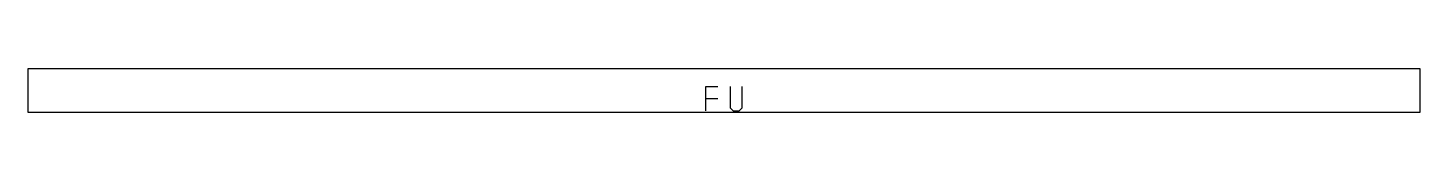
# Model space of a CAD drawing. Header units: millimetres. Extents: x 0 to 964, y 0 to 30.
import ezdxf

# ---------------------------------------------------------------- set-up
doc = ezdxf.new("R2010")
doc.units = ezdxf.units.MM
doc.header["$MEASUREMENT"] = 0
doc.layers.add('Engrave', color=9, linetype='Continuous')
doc.layers.add('OuterContour', color=3, linetype='Continuous')

msp = doc.modelspace()

# ---------------------------------------------------------------- linework, layer by layer
at = {"layer": 'Engrave'}
for p, q in [((469.39, 9.4), (469.39, 17.8)), ((469.39, 17.8), (477.79, 17.8)), ((486.19, 17.8), (486.19, 3.1)), ((494.59, 3.1), (494.59, 17.8)), ((469.39, 1), (469.39, 9.4)), ((469.39, 9.4), (477.79, 9.4)), ((486.19, 3.1), (488.29, 1)), ((488.29, 1), (492.49, 1)), ((492.49, 1), (494.59, 3.1))]:
    msp.add_line(p, q, dxfattribs=at)
at = {"layer": 'OuterContour', "linetype": 'Continuous'}
msp.add_lwpolyline([(963.98, 30), (0.01, 30), (0.01, 0), (963.98, 0)], close=True, dxfattribs=at)

doc.saveas('drawing.dxf')
